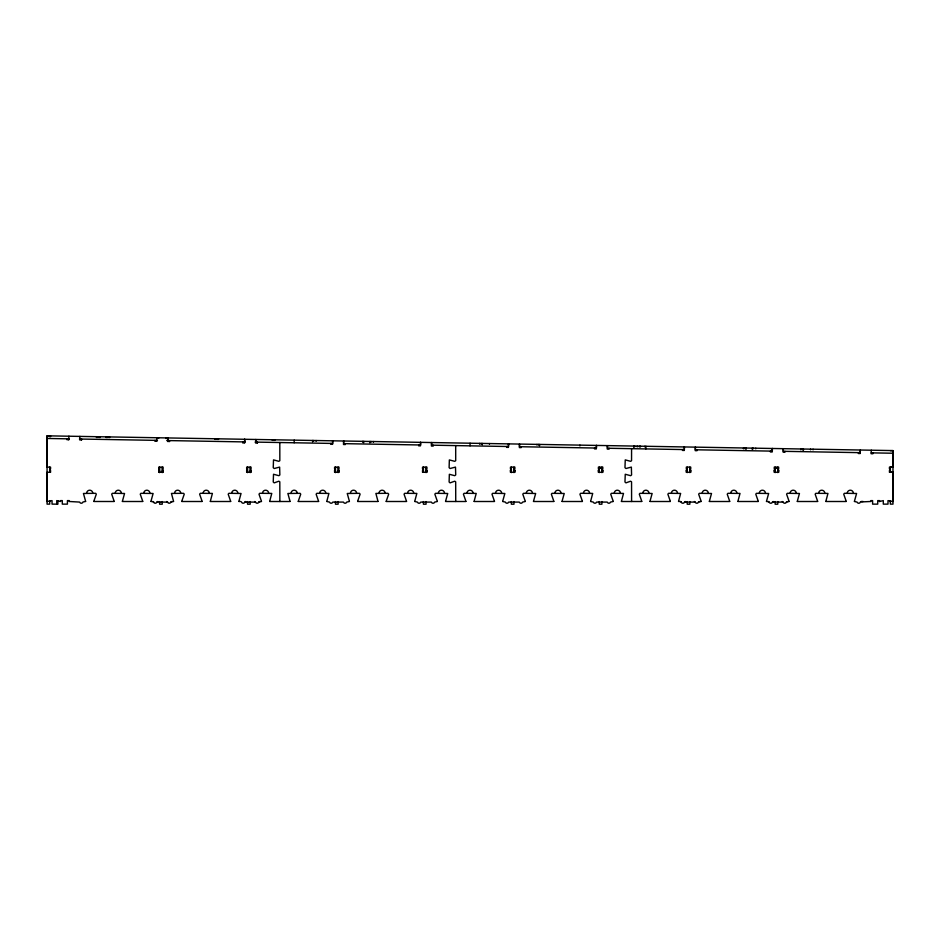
<?xml version="1.0" encoding="UTF-8"?>
<svg xmlns="http://www.w3.org/2000/svg" width="940" height="940" viewBox="0 0 940 940"><rect width="100%" height="100%" fill="white"/><g stroke="black" fill="none" stroke-linecap="round" stroke-linejoin="round"><path stroke-width="1.41" d="M49.667 468.896L50.56 468.896L50.56 467.133L47.035 467.133L47.059 435.831L49.691 435.796M892.977 467.074L890.345 467.074L890.345 472.197L892.977 472.197L892.977 501.502L887.995 500.621L887.995 504.134L883.295 504.134L883.295 500.621L879.499 501.502L879.499 500.621L877.737 500.621L877.737 504.134L872.602 504.134L872.602 500.621L870.851 500.621L870.851 501.49L860.452 501.96A1.763 1.763 0 0 1 857.08 502.089L854.401 501.502M244.788 439.274L244.729 442.799L242.814 442.764L242.826 441.882M167.837 438.157L167.778 441.447M156.851 437.958L156.639 441.26M49.691 436.701L49.703 435.866M50.56 436.712L50.584 435.89M67.116 438.815L66.94 439.685L68.855 439.72M68.702 439.72L68.914 436.207M79.912 436.395L79.688 439.908L81.604 439.944M81.451 439.944L81.615 439.062M96.432 437.511L96.456 436.689M97.313 437.523L97.325 436.701M98.947 437.558L98.959 436.736M99.957 437.57L99.969 436.748M106.103 437.594L106.126 436.853M107.113 437.535L107.125 436.877M107.148 437.535L107.16 436.877M108.746 437.558L108.758 436.9M109.627 437.582L109.639 436.924M155.053 440.355L154.877 441.224L156.792 441.26M158.601 438.428L158.613 437.77M166.075 438.557L166.086 437.899M167.684 437.934L167.625 441.447L169.541 441.483L169.553 440.602M169.388 441.483L169.4 440.602M214.978 439.415L214.99 438.757M215.859 439.427L215.871 438.769M217.457 439.462L217.504 438.804M218.503 439.474L218.515 438.815M242.966 442.764L242.978 441.882M244.576 442.787L244.635 439.274M255.727 442.106L255.774 439.474L255.562 442.987L257.431 443.01M257.325 443.01L257.442 442.141M272.306 440.413L272.318 439.755M273.188 440.437L273.199 439.779M274.786 440.461L274.833 439.803M294.173 442.775L294.22 440.143M312.573 441.777L312.597 440.461M313.584 441.306L313.607 440.484M316.099 441.342L316.122 440.519M330.821 443.422L330.751 444.291L332.572 444.326L332.631 440.813L332.678 443.445L255.175 442.094M343.57 441.001L343.5 444.514L345.274 444.549L345.286 443.668M343.711 441.001L343.664 443.645L420.603 444.984L420.65 442.352M362.711 442.329L362.723 441.342M363.745 442.67L363.768 441.353M369.902 442.775L369.925 441.459M370.912 442.305L370.924 441.483M373.427 442.352L373.439 441.518M418.711 444.949L418.676 445.83L420.45 445.865L420.521 442.341M431.507 442.54L431.425 446.054L433.199 446.089L433.223 445.207M431.636 442.54L431.601 445.172L508.54 446.524L508.587 443.88M470.035 445.854L470.082 443.21M479.659 444.197L479.67 443.375M481.257 444.232L481.268 443.41M482.291 444.738L482.314 443.422M489.458 444.209L489.47 443.551M506.684 446.488L506.625 447.37L508.423 447.393M508.376 447.393L508.493 443.88M519.432 444.068L519.374 447.593L521.124 447.616L521.148 446.735M519.573 444.079L519.526 446.712L596.477 448.051L596.524 445.419M536.987 445.043L536.999 444.373M538.585 445.066L538.596 444.409M539.607 445.748L539.63 444.42M579.898 445.948L579.921 445.125M594.573 448.028L594.562 448.897L596.312 448.932L596.371 445.419M607.369 445.607L607.311 449.12L609.061 449.156L609.073 448.274M607.51 445.607L607.463 448.251L684.402 449.59L684.449 446.958M633.701 447.381L633.725 446.065M634.712 446.911L634.723 446.089M637.226 446.958L637.238 446.124M639.306 446.994L639.317 446.159M640.445 447.005L640.457 446.183M644.805 446.923L644.817 446.265M645.898 448.921L645.945 446.277M682.511 449.555L682.487 450.436L684.25 450.471L684.308 446.947M695.295 447.146L695.236 450.66L696.998 450.695L697.01 449.814M695.447 447.146L695.4 449.778L772.339 451.13L772.386 448.486M743.458 448.803L743.47 447.981M745.056 448.838L745.068 448.016M746.09 449.344L746.113 448.028M752.247 449.461L752.27 448.133M753.257 448.815L753.269 448.157M755.772 448.862L755.784 448.204M770.436 451.094L770.424 451.976L772.187 451.999L772.245 448.486M783.232 448.674L783.173 452.199L784.935 452.222L784.947 451.341M783.373 448.686L783.326 451.318L860.276 452.657L860.323 450.025L860.112 453.538L858.361 453.503L858.373 452.622M800.786 449.814L800.798 448.979M802.372 449.837L802.396 449.014M803.406 450.354L803.43 449.026M810.574 449.814L810.586 449.156M813.088 449.861L813.1 449.203M871.309 450.213L871.11 453.726L872.861 453.762L872.884 452.88M890.321 468.896L889.44 468.896L889.44 467.133L892.953 467.133L893 450.589L47.059 435.831L47.059 504.134L49.691 504.134L49.691 500.609M93.835 501.243L96.315 494.158L95.68 493.312L83.448 493.477L85.599 501.243M122.4 501.243L124.55 493.488L112.4 493.3L111.684 494.17L114.163 501.243M150.964 501.243L153.114 493.488L140.883 493.324L140.248 494.17L142.727 501.243M181.772 501.243L184.252 494.17L183.606 493.324L171.456 493.43L173.536 501.243M210.337 501.243L212.417 493.43L200.338 493.3L199.621 494.17L202.1 501.243M238.901 501.243L241.051 493.488L228.902 493.3L228.185 494.17L230.664 501.243M269.698 501.243L271.778 493.43L259.71 493.3L258.993 494.17L261.461 501.243M298.262 501.243L300.741 494.17L300.107 493.324L287.875 493.488L290.025 501.243M326.826 501.243L328.906 493.43L316.839 493.3L316.122 494.17L318.589 501.243M357.635 501.243L360.114 494.17L359.48 493.324L347.248 493.488L349.398 501.243M386.199 501.243L388.678 494.17L387.962 493.3L375.882 493.43L377.962 501.243M414.763 501.243L416.843 493.43L404.694 493.324L404.047 494.17L406.527 501.243M445.572 501.243L447.722 493.488L435.49 493.324L434.856 494.17L437.335 501.243M474.136 501.243L476.216 493.43L464.137 493.3L463.42 494.17L465.899 501.243M502.7 501.243L504.851 493.488L492.619 493.324L491.984 494.17L494.464 501.243M533.509 501.243L535.659 493.488L523.51 493.3L522.793 494.17L525.272 501.243M562.073 501.243L564.223 493.488L551.991 493.324L551.357 494.17L553.836 501.243M590.637 501.243L592.705 493.43L580.638 493.3L579.921 494.17L582.401 501.243M621.434 501.243L623.514 493.43L611.447 493.3L610.73 494.17L613.197 501.243M649.998 501.243L652.149 493.488L639.928 493.324L639.294 494.17L641.761 501.243M678.562 501.243L680.642 493.43L668.575 493.3L667.858 494.17L670.326 501.243M709.371 501.243L711.521 493.488L699.301 493.324L698.655 494.17L701.134 501.243M737.935 501.243L740.015 493.43L727.948 493.3L727.219 494.17L729.698 501.243M766.5 501.243L768.65 493.488L756.43 493.324L755.784 494.17L758.263 501.243M797.308 501.243L799.458 493.488L787.309 493.3L786.592 494.17L789.071 501.243M825.872 501.243L827.952 493.43L815.791 493.324L815.156 494.17L817.636 501.243M854.437 501.243L856.587 493.488L844.437 493.3L843.721 494.17L846.2 501.243M153.608 502.089L153.561 501.96A1.763 1.763 0 0 0 156.921 502.089L167.567 502.089A1.763 1.763 0 0 0 170.88 502.089L173.571 501.502M170.88 502.089L171.714 501.502M241.545 502.089L241.545 502.089A1.763 1.763 0 0 0 244.858 502.089L255.504 502.089A1.763 1.763 0 0 0 258.817 502.089L261.508 501.502M258.817 502.089L259.651 501.502M681.218 502.089L680.713 501.561L681.159 501.96A1.763 1.763 0 0 0 684.532 502.089L695.177 502.089A1.763 1.763 0 0 0 698.491 502.089L701.17 501.502M698.538 501.96L699.313 501.502M769.143 502.089L769.143 502.089A1.763 1.763 0 0 0 772.468 502.089L783.102 502.089A1.763 1.763 0 0 0 786.428 502.089L789.107 501.502M786.428 502.089L787.25 501.502M156.921 502.089L157.755 501.502M244.882 502.019L245.692 501.502M684.555 502.019L685.354 501.502M772.492 502.019L773.291 501.502M890.345 450.671L892.977 450.671L892.977 504.134L890.345 504.134L890.345 500.621M599.274 468.308L601.917 468.308M775.148 468.308L777.78 468.308M159.612 468.896L158.731 468.896L158.731 467.133L163.125 467.133L163.125 468.896L162.244 468.896M247.549 468.896L246.668 468.896L246.668 467.133L251.062 467.133L251.062 468.896L250.181 468.896M335.474 468.896L334.593 468.896L334.593 467.133L338.999 467.133L338.999 468.896L338.118 468.896M423.411 468.896L422.53 468.896L422.53 467.133L426.924 467.133L426.924 468.896L426.055 468.896M511.348 468.896L510.467 468.896L510.467 467.133L514.861 467.133L514.861 468.896L513.98 468.896M599.274 468.896L598.404 468.896L598.404 467.133L602.798 467.133L602.798 468.896L601.917 468.896M687.211 468.896L686.329 468.896L686.329 467.133L690.736 467.133L690.736 468.896L689.854 468.896M775.148 468.896L774.266 468.896L774.266 467.133L778.661 467.133L778.661 468.896L777.78 468.896M49.667 470.505L50.56 470.505L50.56 472.268L47.035 472.268L47.059 501.502L52.041 500.621L52.041 504.134L57.904 504.134L57.904 500.621M158.731 470.505L159.612 470.505M162.244 470.505L163.125 470.505M246.668 470.505L247.549 470.505M250.181 470.505L251.062 470.505M334.593 470.505L335.474 470.505M338.118 470.505L338.999 470.505M423.411 470.505L422.53 470.505L422.53 472.268L426.924 472.268L426.924 470.071M426.055 470.505L426.924 470.505M510.467 470.505L511.348 470.505M513.98 470.505L514.861 470.505M598.404 470.505L599.274 470.505M601.917 470.505L602.798 470.505M686.329 470.505L687.211 470.505M689.854 470.505L690.736 470.505M774.266 470.505L775.148 470.505M777.78 470.505L778.661 470.505M890.321 470.505L889.44 470.505L889.44 472.268L892.965 472.268M158.731 471.821L159.612 471.821M162.244 471.821L163.125 471.821M246.668 471.821L247.549 471.821M250.181 471.821L251.062 471.821M334.593 471.821L335.474 471.821M338.118 471.821L338.999 471.821M426.055 471.821L426.924 471.821M510.467 471.821L511.348 471.821M513.98 471.821L514.861 471.821M598.404 471.821L599.274 471.821M601.917 471.821L602.798 471.821M686.329 471.821L687.211 471.821M689.854 471.821L690.736 471.821M774.266 471.821L775.148 471.821M777.78 471.821L778.661 471.821M85.634 501.49L83.002 501.96A1.763 1.763 0 0 1 79.642 502.078L69.184 501.49L69.184 500.609L67.422 500.609L67.422 504.134L62.299 504.134L62.299 500.609L60.536 500.609L60.536 501.49L56.741 500.609L56.741 504.134M122.365 501.502L142.763 501.502M150.929 501.502L153.396 501.748L152.785 501.502M181.737 501.502L202.135 501.502M210.302 501.502L230.7 501.502M238.866 501.502L240.781 501.502M269.663 501.502L290.072 501.502M298.227 501.502L318.637 501.502M326.791 501.502L329.482 502.089A1.763 1.763 0 0 0 332.795 502.089L343.441 502.089A1.763 1.763 0 0 0 346.754 502.089L349.433 501.502M357.599 501.502L377.998 501.502M386.164 501.502L406.562 501.502M414.728 501.502L417.407 502.089A1.763 1.763 0 0 0 420.732 502.089L431.366 502.089A1.763 1.763 0 0 0 434.691 502.089L437.37 501.502M445.537 501.502L465.935 501.502M474.101 501.502L494.499 501.502M502.665 501.502L505.344 502.089A1.763 1.763 0 0 0 508.657 502.089L519.303 502.089A1.763 1.763 0 0 0 522.616 502.089L525.307 501.502M533.473 501.502L553.871 501.502M562.026 501.502L582.436 501.502M590.59 501.502L593.281 502.089A1.763 1.763 0 0 0 596.595 502.089L607.24 502.089A1.763 1.763 0 0 0 610.553 502.089L613.244 501.502M621.399 501.502L641.797 501.502M649.963 501.502L670.361 501.502M678.527 501.502L680.384 501.502M709.336 501.502L729.734 501.502M737.9 501.502L758.298 501.502M766.464 501.502L768.932 501.748L768.321 501.502M797.273 501.502L817.671 501.502M825.837 501.502L846.235 501.502M93.8 501.49L114.198 501.502M861.228 501.502L863.084 501.49M69.09 438.851L47 438.463L47.035 467.133M79.418 439.027L157.462 440.39M166.803 440.555L244.846 441.918M871.263 452.857L892.953 453.233M782.28 501.502L783.102 502.089M694.343 501.502L695.177 502.089M166.744 501.502L167.567 502.089M254.74 501.502L255.504 502.089M631.574 448.674L631.551 460.753L630.564 461.317L625.253 459.883L624.971 467.638L625.911 468.52L631.363 467.098L631.586 474.97L630.67 475.699L625.253 474.254L624.971 481.997L625.911 482.878L630.564 481.21L631.551 481.774L631.598 501.502M455.689 445.595L455.7 460.706L454.748 461.329L449.344 459.919L449.109 467.638L450.037 468.52L455.489 467.098L455.724 474.97L454.748 475.687L449.344 474.289L449.109 481.997L450.037 482.878L454.702 481.21L455.677 481.774L455.736 501.502M279.815 442.529L279.826 460.706L278.828 461.317L273.517 459.883L273.235 467.638L274.175 468.52L279.627 467.098L279.85 474.97L278.933 475.699L273.517 474.254L273.235 481.997L274.175 482.878L278.828 481.21L279.815 481.774L279.862 501.502M889.757 500.621L889.757 501.502M879.499 500.621L879.499 501.502M778.661 470.071L778.661 472.268L774.266 472.268L774.266 470.071M777.78 467.133L777.78 472.632M777.78 501.561L777.78 504.204L775.148 504.204L775.148 501.561M775.148 467.133L775.148 472.632M690.736 470.071L690.736 472.268L686.329 472.268L686.329 470.071M689.854 467.133L689.854 472.632M689.854 501.561L689.854 504.204L687.211 504.204L687.211 501.561M687.211 467.133L687.211 472.632M602.798 470.071L602.798 472.268L598.404 472.268L598.404 470.071M601.917 467.133L601.917 472.632M601.917 501.561L601.917 504.204L599.274 504.204L599.274 501.561M599.274 467.133L599.274 472.632M514.861 470.071L514.861 472.268L510.467 472.268L510.467 470.071M513.98 467.133L513.98 472.632M513.98 501.561L513.98 504.204L511.348 504.204L511.348 501.561M511.348 467.133L511.348 472.632M426.055 467.133L426.055 472.632M426.055 501.561L426.055 504.204L423.411 504.204L423.411 501.561M423.411 467.133L423.411 472.268M338.999 470.071L338.999 472.268L334.593 472.268L334.593 470.071M338.118 467.133L338.118 472.632M338.118 501.561L338.118 504.204L335.474 504.204L335.474 501.561M335.474 467.133L335.474 472.632M251.062 470.071L251.062 472.268L246.668 472.268L246.668 470.071M250.181 467.133L250.181 472.632M250.181 501.561L250.181 504.204L247.549 504.204L247.549 501.561M247.549 467.133L247.549 472.632M163.125 470.071L163.125 472.268L158.731 472.268L158.731 470.071M162.244 467.133L162.244 472.632M162.244 501.561L162.244 504.204L159.612 504.204L159.612 501.561M159.612 467.133L159.612 472.632M49.691 467.133L49.691 472.268M86.644 493.288A3.079 3.079 0 0 1 89.723 490.21A3.079 3.079 0 0 1 92.79 493.288M115.209 493.288A3.079 3.079 0 0 1 118.275 490.21A3.079 3.079 0 0 1 121.354 493.288M143.773 493.288A3.079 3.079 0 0 1 146.84 490.21A3.079 3.079 0 0 1 149.918 493.288M174.57 493.288A3.079 3.079 0 0 1 177.648 490.21A3.079 3.079 0 0 1 180.727 493.288M203.134 493.288A3.079 3.079 0 0 1 206.213 490.21A3.079 3.079 0 0 1 209.291 493.288M231.698 493.288A3.079 3.079 0 0 1 234.777 490.21A3.079 3.079 0 0 1 237.855 493.288M262.507 493.288A3.079 3.079 0 0 1 265.585 490.21A3.079 3.079 0 0 1 268.664 493.288M407.572 493.288A3.079 3.079 0 0 1 410.651 490.21A3.079 3.079 0 0 1 413.729 493.288M379.008 493.288A3.079 3.079 0 0 1 382.087 490.21A3.079 3.079 0 0 1 385.165 493.288M350.444 493.288A3.079 3.079 0 0 1 353.522 490.21A3.079 3.079 0 0 1 356.601 493.288M319.635 493.288A3.079 3.079 0 0 1 322.714 490.21A3.079 3.079 0 0 1 325.792 493.288M291.071 493.288A3.079 3.079 0 0 1 294.149 490.21A3.079 3.079 0 0 1 297.228 493.288M438.369 493.288A3.079 3.079 0 0 1 441.447 490.21A3.079 3.079 0 0 1 444.526 493.288M583.435 493.288A3.079 3.079 0 0 1 586.513 490.21A3.079 3.079 0 0 1 589.591 493.288M554.87 493.288A3.079 3.079 0 0 1 557.949 490.21A3.079 3.079 0 0 1 561.027 493.288M526.306 493.288A3.079 3.079 0 0 1 529.385 490.21A3.079 3.079 0 0 1 532.463 493.288M495.498 493.288A3.079 3.079 0 0 1 498.576 490.21A3.079 3.079 0 0 1 501.655 493.288M466.933 493.288A3.079 3.079 0 0 1 470.012 490.21A3.079 3.079 0 0 1 473.09 493.288M614.243 493.288A3.079 3.079 0 0 1 617.322 490.21A3.079 3.079 0 0 1 620.4 493.288M642.807 493.288A3.079 3.079 0 0 1 645.886 490.21A3.079 3.079 0 0 1 648.964 493.288M671.371 493.288A3.079 3.079 0 0 1 674.45 490.21A3.079 3.079 0 0 1 677.529 493.288M702.18 493.288A3.079 3.079 0 0 1 705.259 490.21A3.079 3.079 0 0 1 708.337 493.288M730.744 493.288A3.079 3.079 0 0 1 733.823 490.21A3.079 3.079 0 0 1 736.901 493.288M759.309 493.288A3.079 3.079 0 0 1 762.387 490.21A3.079 3.079 0 0 1 765.454 493.288M790.105 493.288A3.079 3.079 0 0 1 793.184 490.21A3.079 3.079 0 0 1 796.262 493.288M818.67 493.288A3.079 3.079 0 0 1 821.748 490.21A3.079 3.079 0 0 1 824.827 493.288M847.234 493.288A3.079 3.079 0 0 1 850.312 490.21A3.079 3.079 0 0 1 853.391 493.288"/></g></svg>
